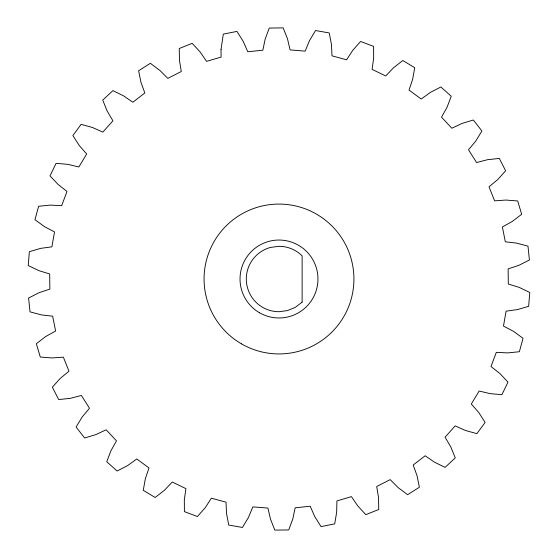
<?xml version="1.0" encoding="UTF-8"?>
<svg xmlns="http://www.w3.org/2000/svg" width="558" height="558" viewBox="0 0 558 558"><rect width="100%" height="100%" fill="white"/><g stroke="black" fill="none" stroke-linecap="round" stroke-linejoin="round"><path stroke-width="0.84" d="M221.024 49.592L221.087 57.069L206.565 61.373L200.203 52.033L192.182 43.35L179.264 48.511L179.453 60.348L181.287 71.494L167.805 78.392L159.839 70.378L150.353 63.312L138.614 70.768L140.972 82.361L144.822 92.977L132.839 102.24L123.541 95.83L112.911 90.619L102.742 100.105L107.185 111.07L112.918 120.8L102.853 132.107L92.53 127.517L81.133 124.343L72.875 135.545L79.25 145.499L86.678 154.008L78.852 166.975L67.867 164.359L56.079 163.334L50.018 175.868L58.13 184.482L66.995 191.471L61.68 205.658L50.394 205.1L38.628 206.272L34.966 219.699L44.514 226.667L54.524 231.919L51.901 246.838L40.706 248.366L29.358 251.679L28.228 265.538L38.9 270.651L49.69 273.971L49.857 289.114L39.137 292.671L28.584 298.014L30.02 311.845L41.445 314.907L52.668 316.191L55.619 331.04L45.728 336.516L36.34 343.707L40.295 357.043L52.089 357.95L63.361 357.148L68.99 371.203L60.271 378.401L52.361 387.189L58.702 399.577L70.461 398.3L81.384 395.441L89.496 408.226L82.263 416.896L76.097 426.996L84.614 438.002L95.934 434.584L106.153 429.772L116.476 440.848L110.958 450.697L106.745 461.759L117.131 471.015L127.636 465.574L136.801 458.962L148.986 467.953L145.366 478.652L143.26 490.294L155.18 497.485L164.498 490.21L172.282 482.028L185.919 488.634L184.321 499.815L184.405 511.637L197.42 516.513L205.26 507.647L211.405 498.182L226.018 502.158L226.513 513.444L228.759 525.057L242.458 527.463L248.526 517.315L252.837 506.873L267.924 508.094L270.484 519.1L274.822 530.1L288.744 529.954L292.838 518.849L295.147 507.801L310.206 506.232L314.754 516.582L321.038 526.592L334.688 523.885L336.669 512.223L336.913 500.938L351.435 496.627L357.797 505.966L365.818 514.65L378.736 509.489L378.547 497.652L376.713 486.506L390.195 479.608L398.161 487.622L407.633 494.688L419.386 487.232L417.028 475.639L413.171 465.023L425.161 455.76L434.459 462.177L445.082 467.381L455.258 457.895L450.808 446.93L445.068 437.207L455.147 425.9L465.47 430.49L476.867 433.657L485.125 422.462L478.75 412.501L471.308 403.992L479.148 391.025L490.133 393.641L501.921 394.666L507.975 382.132L499.87 373.518L491.005 366.529L496.32 352.342L507.606 352.9L519.372 351.728L523.034 338.315L513.486 331.333L503.476 326.081L506.092 311.162L517.287 309.634L528.642 306.321L529.772 292.462L519.1 287.349L508.31 284.029L508.143 268.886L518.863 265.329L529.416 259.986L527.98 246.155L516.555 243.093L505.332 241.809L502.381 226.96L512.258 221.484L521.653 214.3L517.705 200.957L505.911 200.057L494.639 200.852L489.01 186.797L497.722 179.599L505.639 170.811L499.298 158.423L487.539 159.7L476.609 162.559L468.49 149.774L475.737 141.104L481.903 131.011L473.386 119.998L462.066 123.416L451.847 128.228L441.524 117.159L447.042 107.303L451.248 96.248L440.862 86.985L430.364 92.426L421.199 99.038L409.014 90.047L412.634 79.348L414.74 67.706L402.82 60.515L393.502 67.79L385.718 75.972L372.081 69.373L373.672 58.192L373.595 46.363L360.566 41.487L352.74 50.353L346.595 59.818L331.982 55.842L331.487 44.556L329.241 32.943L315.542 30.537L309.467 40.685L305.163 51.141L290.069 49.906L287.516 38.9L283.171 27.9L269.256 28.06L265.162 39.151L262.853 50.199L247.787 51.768L243.246 41.431L236.962 31.408L223.312 34.115L221.024 49.592M302.122 302.129L295.349 307.325L287.461 310.597L278.993 311.713A32.706 32.706 0 0 1 270.532 247.417L278.993 246.301A32.706 32.706 0 0 1 302.122 255.878L302.122 302.129M241.53 343.895A74.932 74.932 0 0 0 353.925 279.007A74.932 74.932 0 0 0 241.53 214.112A74.932 74.932 0 0 0 241.53 343.895M259.512 312.752A38.962 38.962 0 0 0 317.962 279.007A38.962 38.962 0 0 0 259.512 245.262A38.962 38.962 0 0 0 259.512 312.752"/></g></svg>
